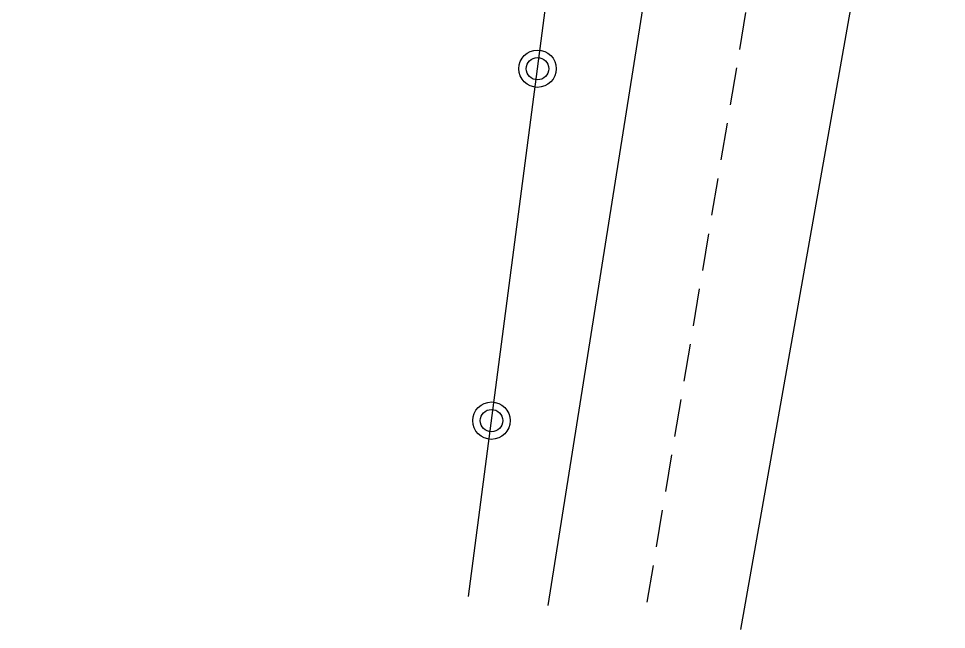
# Model space of a CAD drawing. Header units: millimetres. Extents: x 115001 to 116000, y 119000 to 120004.
# Drawn here: x 115094.38 to 115106.79, y 119334.1 to 119342.28 of the extents above; entities that cross this region are included whole.
import ezdxf

# ---------------------------------------------------------------- set-up
doc = ezdxf.new("R2010")
doc.units = ezdxf.units.MM
doc.linetypes.add('DASHED', pattern=[0.75, 0.5, -0.25])
doc.layers.get('0').update_dxf_attribs({"linetype": 'CONTINUOUS'})
for name, color, linetype in [('W0001', 6, 'DASHED'), ('W0008', 7, 'CONTINUOUS'), ('W0322', 7, 'CONTINUOUS')]:
    doc.layers.add(name, color=color, linetype=linetype)

# ---------------------------------------------------------------- blocks, each defined once
blk = doc.blocks.new('t322o')
at = {"color": 0, "linetype": 'Continuous'}
for radius in [0.25, 0.15]:
    blk.add_circle((0, 0), radius, dxfattribs=at)

msp = doc.modelspace()

# ---------------------------------------------------------------- linework, layer by layer
at = {"layer": 'W0001'}
msp.add_lwpolyline([(115104.479, 119344.578), (115102.752, 119334.264)], dxfattribs=at)
at = {"layer": 'W0008'}
for points in [[(115103.984, 119350.338), (115101.463, 119334.425)], [(115106.794, 119349.671), (115104.04, 119334.104)]]:
    msp.add_lwpolyline(points, dxfattribs=at)
at = {"layer": 'W0322'}
msp.add_lwpolyline([(115100.4, 119334.543), (115102.69, 119352.048), (115102.475, 119356.346), (115094.382, 119364.057)], dxfattribs=at)

# ---------------------------------------------------------------- block references
at = {"layer": 'W0322', "rotation": 82.54689784085554}
for p in [(115101.324, 119341.608), (115100.708, 119336.898)]:
    msp.add_blockref('t322o', p, dxfattribs=at)

doc.saveas('drawing.dxf')
